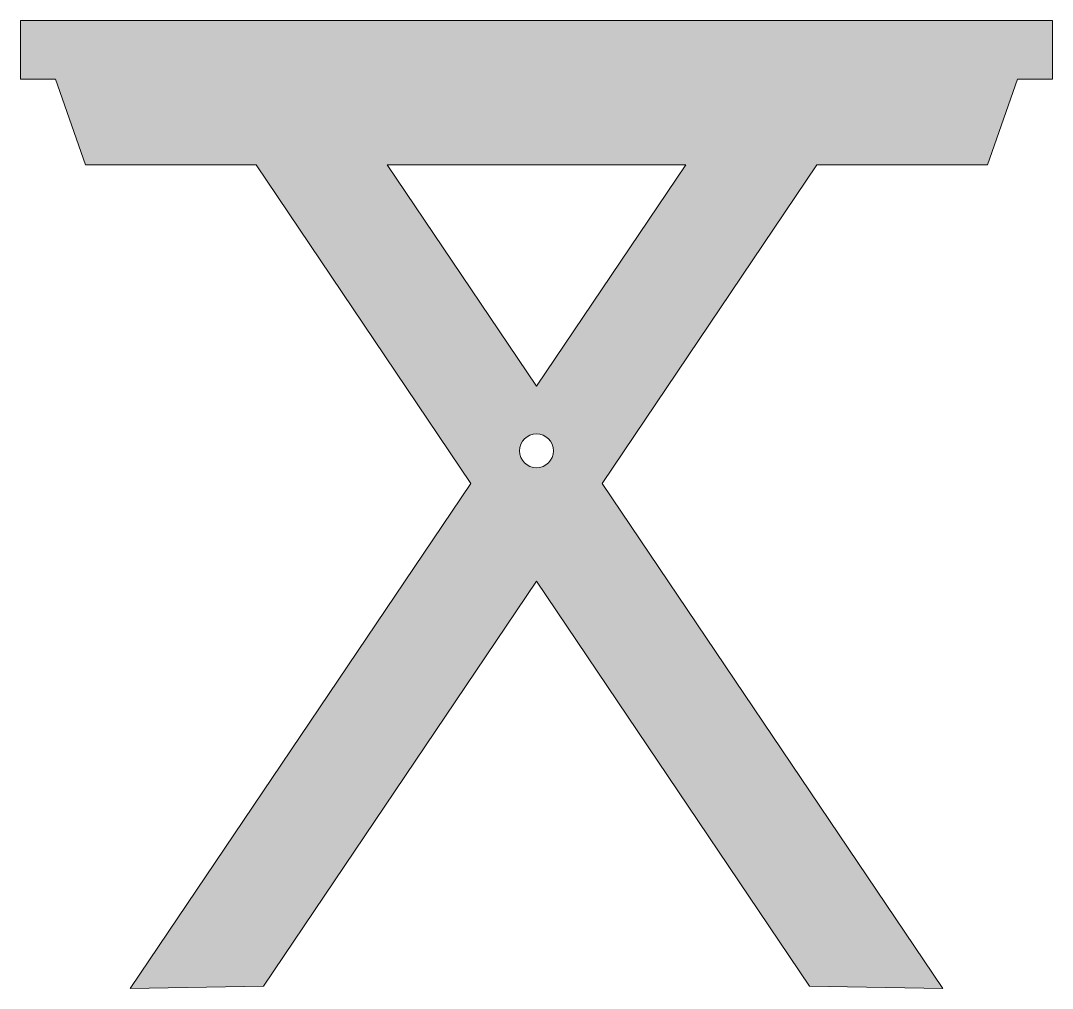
# Model space of a CAD drawing. Header units: inches. Extents: x 0 to 102, y 0 to 95.
import ezdxf

# ---------------------------------------------------------------- set-up
doc = ezdxf.new("R2010")
doc.units = ezdxf.units.IN
doc.header["$MEASUREMENT"] = 0
doc.layers.add('Layer 1', color=7, linetype='Continuous')

msp = doc.modelspace()

# ---------------------------------------------------------------- hatches: boundary and pattern name
at = {"layer": 'Layer 1', "true_color": 0x1b75bb}
h = msp.add_hatch(color=152, dxfattribs=at)
h.dxf.hatch_style = 2
h.paths.add_polyline_path([(6.39, 81.08), (23.21, 81.08), (44.34, 49.7), (10.78, 0), (23.93, 0.2), (50.8, 40.1), (77.67, 0.2), (90.82, 0), (57.26, 49.7), (78.39, 81.08), (95.21, 81.08), (98.16, 89.5), (101.6, 89.5), (101.6, 95.27), (0, 95.27), (0, 89.5), (3.44, 89.5)])
edge = h.paths.add_edge_path()
edge.add_spline(control_points=[(50.8, 51.25), (49.88, 51.25), (49.13, 52), (49.13, 52.92), (49.13, 53.85), (49.88, 54.59), (50.8, 54.59), (51.72, 54.59), (52.47, 53.85), (52.47, 52.92), (52.47, 52), (51.72, 51.25), (50.8, 51.25)], knot_values=[0, 0, 0, 0, 1, 1, 1, 2, 2, 2, 3, 3, 3, 4, 4, 4, 4], degree=3, periodic=1)
h.paths.add_polyline_path([(65.52, 81.08), (50.8, 59.28), (36.08, 81.08)])

# ---------------------------------------------------------------- linework, layer by layer
at = {"layer": 'Layer 1', "lineweight": 0}
for points in [[(6.39, 81.08), (23.21, 81.08), (44.34, 49.7), (10.78, 0), (23.93, 0.2), (50.8, 40.1), (77.67, 0.2), (90.82, 0), (57.26, 49.7), (78.39, 81.08), (95.21, 81.08), (98.16, 89.5), (101.6, 89.5), (101.6, 95.27), (0, 95.27), (0, 89.5), (3.44, 89.5), (6.39, 81.08)], [(65.52, 81.08), (50.8, 59.28), (36.08, 81.08), (65.52, 81.08)]]:
    msp.add_lwpolyline(points, dxfattribs=at)
msp.add_open_spline([(50.8, 51.25), (49.88, 51.25), (49.13, 52), (49.13, 52.92), (49.13, 53.85), (49.88, 54.59), (50.8, 54.59), (51.72, 54.59), (52.47, 53.85), (52.47, 52.92), (52.47, 52), (51.72, 51.25), (50.8, 51.25)], degree=3, knots=[0, 0, 0, 0, 1, 1, 1, 2, 2, 2, 3, 3, 3, 4, 4, 4, 4], dxfattribs=at)

doc.saveas('drawing.dxf')
